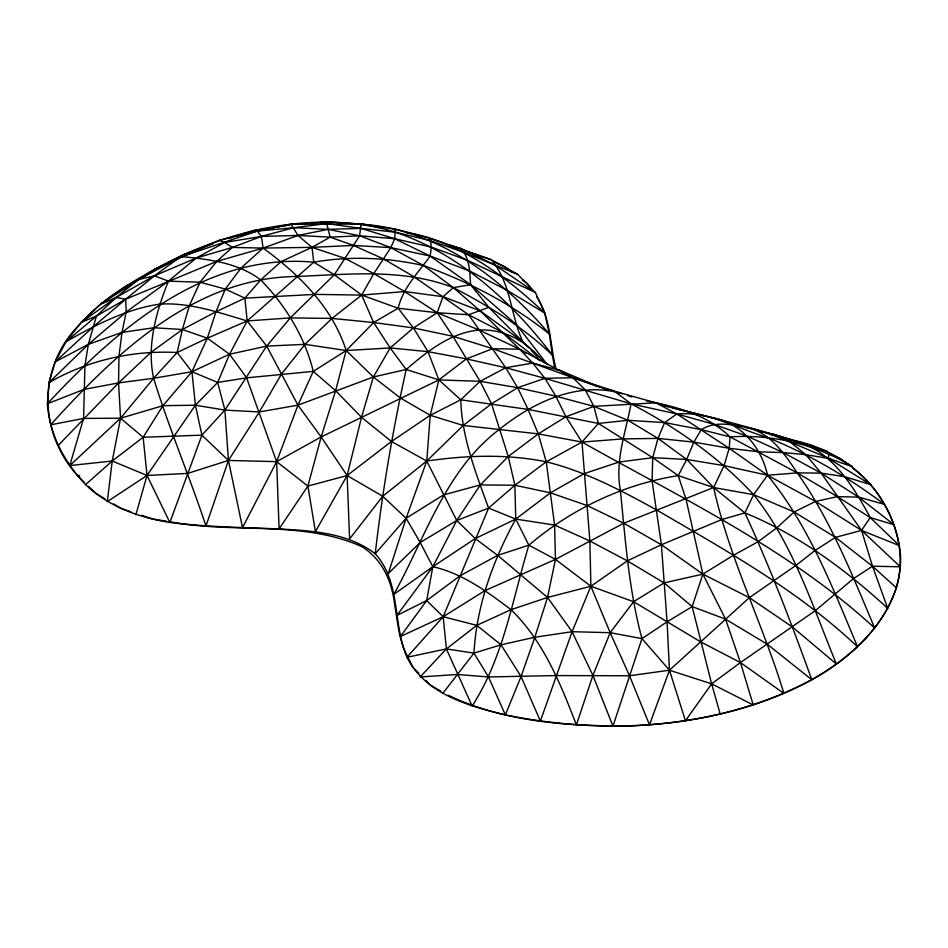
<?xml version="1.0" encoding="UTF-8"?>
<svg xmlns="http://www.w3.org/2000/svg" width="948" height="948" viewBox="0 0 948 948"><rect width="100%" height="100%" fill="white"/><g stroke="black" fill="none" stroke-linecap="round" stroke-linejoin="round"><path stroke-width="1.42" d="M605.902 388.905L655.85 402.793L676.848 413.956L729.213 448.286L767.525 475.256L815.553 501.445L861.554 530.406L899.451 545.669L870.205 517.561L837.368 496.645L797.256 472.874L730.079 436.886L701.259 429.622L664.655 422.607L627.943 420.296L598.342 423.436L581.977 442.076L546.249 461.818L514.894 485.258L488.576 508.092L456.758 520.511L420.213 542.505L388.348 573.433L406.111 518.26L426.754 461.036L430.214 415.295L438.865 379.899L428.01 351.649L413.387 327.913L398.148 308.23L361.674 295.089L334.312 274.766L313.764 262.181C205.017 252.251 116.426 329.43 47.4 403.765C49.367 434.48 64.725 462.588 85.593 484.629C108.558 506.564 138.989 517.549 169.87 522.466C206.119 526.91 242.641 527.55 279.091 528.913C312.307 530.844 347.786 532.705 375.23 553.774C401.134 582.368 392.484 623.772 406.953 657.284C425.439 694.019 468.359 705.964 505.367 714.899C607.443 735.624 718.631 729.237 811.808 679.728C848.365 658.801 882.789 628.951 896.358 587.819C904.724 559.699 898.834 529.422 884.389 504.348C865.737 471.12 832.249 449.008 795.467 440.702C756.717 429.61 717.956 418.506 678.661 409.465L716.344 418.613L727.152 422.547M646.489 400.98C676.73 406.562 707.362 414.94 730.079 436.886L729.213 448.286L724.047 465.622L713.631 487.545C729.356 558.645 762.879 623.997 783.937 693.45L740.459 662.569L701.058 642.092L633.596 601.707L590.877 586.255L555.457 559.379L528.865 545.171L515.736 519.077L514.894 485.258L508.246 456.498L491.538 403.801L480.115 381.333L452.848 336.256L437.17 312.733L404.63 291.557L373.796 273.593L345.072 258.401L311.999 247.345L263.129 248.08L232.343 247.428L196.283 258.034L154.382 275.821L116.083 297.506L100.405 304.355L81.244 322.367L66.123 341.624L55.257 361.816L48.929 382.648L47.4 403.765L83.993 389.391L118.559 382.909L153.623 378.288L191.946 371.711L229.558 354.232L266.672 346.091L304.995 344.349L346.186 350.535L390.173 347.94L428.01 351.649L466.392 358.889L505.711 367.729L544.922 378.335L631.048 403.836L676.848 413.956L713.808 424.266L747.711 436.4L783.178 452.54L821.146 473.111L858.639 497.108L894.023 524.754L870.205 517.561C852.536 484.724 829.464 446.982 789.791 439.848M622.22 393.716C578.683 380.622 533.534 402.011 499.857 428.994C445.501 469.841 425.581 537.196 393.87 594.337L432.833 566.703L475.268 538.559L515.736 519.077L550.433 492.83L584.146 473.644L618.961 462.067L652.722 457.683L686.696 459.448L724.047 465.622L767.525 475.256L797.256 472.874L821.146 473.111L844.846 476.726L870.797 484.712L828.398 458.37L828.718 454.673L827.118 451.201L773.793 434.445L760.889 431.577M442.657 693.557L473.988 653.125C476.512 605.784 493.079 560.339 515.736 519.077L554.592 525.085L589.881 540.976L627.303 560.872L664.098 582.89L692.159 606.613L725.552 619.163L767.276 644.237L811.808 679.728C791.426 623.393 770.049 567.319 744.891 512.904L713.631 487.545L686.696 459.448L657.983 438.391L627.943 420.296L593.875 406.372L555.801 396.146L517.608 387.685L480.115 381.333L438.865 379.899L406.171 369.495L373.358 376.984L297.945 405.151L259.361 411.953L224.901 410.081L195.395 405.223L162.938 405.685L120.538 418.234L83.59 418.412L50.588 424.834C115.194 353.663 194.21 277.574 296.712 276.472C349.077 274.327 403.256 268.248 453.369 287.647C488.978 306.133 523.367 327.096 552.376 355.121L554.663 367.741M896.358 587.819L872.504 566.217L835.461 537.362L794.128 511.967L753.601 494.666L713.631 487.545L623.772 523.237L555.457 559.379L484.926 590.663L443.178 616.721L400.459 636.475L426.695 600.57L432.833 566.703L456.758 520.511L480.328 484.902L508.246 456.498L538.274 433.876L565.897 416.729L593.875 406.372L655.85 402.793L677.322 409.074M597.69 386.547L572.936 377.742L519.634 349.184L492.747 348.663L466.392 358.889L438.865 379.899L321.147 436.945L276.638 461.652L228.432 460.444L187.704 473.408L147.023 475.458L112.231 461.012L69.773 465.575L120.538 418.234L153.623 378.288L177.169 352.514L207.328 338.175L247.167 320.945L290.254 317.912L331.978 318.409L373.631 322.533L413.387 327.913L452.848 336.256L492.747 348.663L572.936 377.742L614.103 390.967L631.048 403.836C625.668 432.561 614.814 460.846 620.395 490.566C625.407 540.206 628.891 590.249 641.962 638.62L669.454 670.212L685.44 720.753L711.64 683.852L740.459 662.569L815.387 610.607L853.555 578.564L872.504 566.217L900.304 566.797L861.554 530.406L821.146 473.111L805.847 454.696L789.388 441.377L773.793 434.445L771.044 434.634M213.312 243.6L183.462 254.645L154.382 275.821L125.693 299.213L126.179 312.011L121.996 332.404L118.986 356.01L118.559 382.909L120.538 418.234L112.231 461.012L107.29 501.622L147.023 475.458L195.395 405.223L217.684 382.447L229.558 354.232L247.167 320.945L313.764 262.181C350.262 255.818 387.602 257.56 423.697 265.594C468.822 281.888 511.884 303.87 549.378 334.028L552.376 355.121C511.683 301.855 460.088 254.111 395.577 232.248C361.721 221.868 326.065 220.066 291.024 224.19C221.559 232.461 156.064 262.643 100.405 304.355L155.294 268.888L219.403 240.294L257.24 231.111L291.024 224.19L361.721 224.095L395.257 229.096L428.555 237.557L491.135 259.681L517.549 274.245L535.454 292.612L544.721 313.053L549.378 334.028C501.551 277.894 437.099 229.049 361.034 224.143L359.636 235.791L334.312 274.766L290.254 317.912L266.672 346.091L224.901 410.081L201.9 435.156L169.87 522.466L147.023 475.458L143.148 437.253L162.938 405.685L191.946 371.711L207.328 338.175L216.026 311.738L225.28 289.057L241.065 268.035L263.129 248.08L297.98 235.448L328.103 229.345L360.915 228.373L395.577 232.248L430.404 240.673L464.165 252.441L517.549 274.245M544.105 362.788C528.427 342.382 505.355 328.814 479.096 330.023C450.264 332.76 427.358 351.329 406.171 369.495C392.721 430.356 382.317 491.834 375.23 553.774L406.111 518.26L443.391 494.975L480.328 484.902L514.894 485.258L550.433 492.83L587.191 505.568L623.772 523.237L661.396 544.756L702.871 574.133L749.347 597.655L792.445 627.007L836.456 664.098C812.472 606.104 793.369 544.318 753.601 494.666C718.785 457.09 676.339 427.441 631.048 403.836M528.865 347.952L488.824 307.318L468.596 314.76L437.17 312.733L398.148 308.23L373.631 322.533L346.186 350.535L313.278 371.367L246.622 377.849L217.684 382.447L191.946 371.711L177.169 352.514L182.383 329.513L189.517 305.256L200.064 282.196L216.772 261.399L232.343 247.428L261.399 236.407L293.667 227.71L326.764 223.586L360.915 228.373L394.712 238.73L431.352 247.12L467.589 260.321L535.454 292.612L495.259 265.227L460.799 248.4L448.392 244.75M235.554 236.325L253.697 230.483L257.24 231.111L261.399 236.407L263.129 248.08C299.011 274.304 332.31 307.14 346.186 350.535L335.604 390.695L321.147 436.945L307.899 486.063L315.411 531.615L347.122 475.552L361.52 417.31L373.358 376.984L390.173 347.94L413.387 327.913L437.17 312.733L442.989 296.7L453.369 287.647L470.587 284.684L517.016 325.164L547.28 364.565M713.631 487.545L678.223 475.612C623.168 484.298 571.217 509.088 528.865 545.171C512.441 599.551 503.495 657.568 472.128 706.047L446.389 648.906L443.178 616.721L488.576 508.092C475.86 473.005 461.818 437.632 460.764 399.819L438.865 379.899M135.884 514.74L147.023 475.458M69.773 465.575L83.59 418.412L84.929 365.49L88.354 344.337L96.4 316.087L116.083 297.506L138.503 279.577L181.661 256.624L257.24 231.111L293.667 227.71L328.103 229.345L359.636 235.791L394.712 238.73L430.155 256.055L469.722 271.021L507.5 290.515L544.721 313.053C505.592 276.212 460.017 241.858 405.827 232.485M720.207 714.105L711.64 683.852L692.159 606.613L702.871 574.133L685.996 499.122L678.223 475.612L652.722 457.683L598.342 423.436L528.048 409.406L460.764 399.819L430.214 415.295L391.453 441.484L347.122 475.552L307.899 486.063L279.091 528.913L276.638 461.652L246.622 377.849L229.558 354.232L207.328 338.175L182.383 329.513L153.872 327.735L121.996 332.404L88.354 344.337L55.257 361.816L92.975 327.036L125.693 299.213L216.772 261.399L263.129 248.08M692.159 606.613L667.072 621.829L641.962 638.62L612.953 726.18L592.903 675.414L572.106 631.7L547.541 597.465L497.629 555.35L475.268 538.559L456.758 520.511L426.754 461.036L391.453 441.484L361.52 417.31L335.604 390.695L313.278 371.367C304.841 336.789 285.36 305.292 260.712 279.873C238.102 262.726 209.093 259.302 181.661 256.624M394.451 229.949L395.257 229.096L394.712 238.73L390.825 247.629L373.796 273.593L361.674 295.089L331.978 318.409L304.995 344.349L281.497 374.045L259.361 411.953L228.432 460.444L205.977 525.974C189.541 476.346 168.993 428.283 153.623 378.288C146.549 345.226 156.23 311.762 168.4 281.129L196.283 258.034L224.64 242.463L261.399 236.407L297.98 235.448L330.153 237.154L359.636 235.791L390.825 247.629L423.697 265.594L453.369 287.647L480.044 310.778L519.634 349.184L532.729 363.096L544.922 378.335L555.801 396.146L565.897 416.729L581.977 442.076L589.881 540.976L590.877 586.255L610.168 632.683L629.496 675.77L649.499 724.805L669.454 670.212L667.072 621.829L661.396 544.756L652.094 480.897L652.722 457.683L657.983 438.391L664.655 422.607L676.848 413.956C709.045 411.065 738.421 429.041 768.484 437.905C809.959 454.696 848.65 477.508 884.389 504.348L858.639 497.108L837.368 496.645L815.553 501.445L794.128 511.967L777.076 527.621L757.973 541.782L733.385 555.315L702.871 574.133L664.098 582.89L633.596 601.707L610.168 632.683L592.903 675.414L576.396 724.912C560.505 683.567 543.37 641.121 511.008 609.671C487.177 591.659 462.506 573.433 432.833 566.703L420.213 542.505L406.111 518.26L382.719 496.254L347.122 475.552L321.147 436.945L297.945 405.151L266.672 346.091L247.167 320.945L244.904 298.158L260.712 279.873L281.129 261.577L311.999 247.345L330.153 237.154L353.462 245.437L383.419 258.875L413.695 276.555L468.596 314.76L503.281 332.665L540.005 360.773M217.684 382.447L224.901 410.081L228.432 460.444L242.51 527.609L276.638 461.652L297.945 405.151L313.278 371.367M398.148 308.23C403.101 287.493 418.281 272.728 430.155 256.055L431.352 247.12L430.404 240.673L428.555 237.557M870.205 517.561L861.554 530.406L872.504 566.217L887.731 608.367C845.426 569.452 798.406 534.708 744.891 512.904L721.689 519.575L661.396 544.756L627.303 560.872L590.877 586.255L572.106 631.7L540.372 721.108L521.056 676.528L501.018 644.818L476.749 625.348L443.178 616.721L426.695 600.57L396.928 615.418L432.833 566.703M744.891 512.904L753.601 494.666L767.525 475.256C761.837 448.925 743.22 425.202 716.344 418.613M678.223 475.612L686.696 459.448L693.853 442.124L701.259 429.622C717.008 419.703 736.063 425.676 752.973 428.721C787.231 438.367 818.29 456.166 852.264 466.499C815.659 444.221 772.786 434.137 730.079 436.886M181.661 256.991L183.462 254.645L164.656 264.919M443.178 616.721L406.953 657.284L446.389 648.906L473.988 653.125L501.018 644.818L534.838 637.234L572.106 631.7L610.168 632.683L641.962 638.62M80.663 323.529C34.863 367.551 38.382 439.967 84.36 482.331M82.571 321.443C100.381 301.82 122.908 286.663 146.585 274.967M58.148 445.513L118.559 382.909L150.732 352.538L182.383 329.513L216.026 311.738L244.904 298.158L315.08 294.378L361.674 295.089L404.63 291.557L442.989 296.7L480.044 310.778L522.798 341.683L524.576 344.017M347.122 475.552L349.599 538.95L382.719 496.254L426.754 461.036L463.193 425.462L491.538 403.801L517.608 387.685L544.922 378.335L572.936 377.742L585.307 389.948L593.875 406.372L598.342 423.436M460.764 399.819L480.115 381.333L505.711 367.729L532.729 363.096L560.659 370.632L600.44 387.531M590.877 586.255L547.541 597.465L511.008 609.671L476.749 625.348L446.389 648.906L420.154 676.955L457.303 674.478L488.481 676.955L556.286 675.569L629.496 675.77L669.454 670.212L749.347 597.655L795.976 565.399L815.339 550.278L835.461 537.362L861.554 530.406M85.593 484.629L112.231 461.012L143.148 437.253L201.9 435.156L228.432 460.444M96.4 316.087L81.244 322.367L116.083 297.506L125.693 299.213L96.4 316.087L66.123 341.624C95.594 325.022 126.048 309.036 159.928 304.083C190.098 302.388 218.692 312.485 247.167 320.945M151.881 271.436L155.294 268.888M426.695 600.57L460.088 575.792L497.629 555.35L528.865 545.171M244.904 298.158L225.28 289.057L200.064 282.196L168.4 281.129L126.179 312.011L88.354 344.337L48.929 382.648C87.737 360.276 132.519 350.108 177.169 352.514M144.606 275.939L123.311 287.848L138.503 279.577L154.382 275.821L168.4 281.129M147.106 274.541L149.606 273.142M288.915 225.304L291.024 224.19L297.98 235.448L311.999 247.345L353.462 245.437L390.825 247.629L430.155 256.055L470.587 284.684L488.824 307.318M228.587 238.564L232.77 237.213M253.697 230.483L274.825 227.378M277.646 226.963L280.454 226.548M283.274 226.134L286.095 225.719M426.754 461.036C466.392 455.253 506.801 453.843 546.249 461.818C585.437 471.452 621.141 490.448 656.265 509.751C726.369 550.741 798.18 590.533 857.525 646.797C832.522 587.25 808.905 525.773 767.525 475.256M300.386 224.238L306.133 223.692M310.434 223.29L326.219 221.82L361.721 224.095L383.063 227.911M346.186 350.535L373.358 376.984L400.293 397.947L430.214 415.295L463.193 425.462L538.274 433.876L581.977 442.076L622.848 438.912L657.983 438.391L693.853 442.124L729.213 448.286L759.075 451.829L783.178 452.54L805.847 454.696L828.398 458.37M358.794 224.214L361.721 224.095M77.037 475.292L79.739 475.647M746.147 427.702C769.859 431.66 784.778 454.282 797.256 472.874C830.851 520.464 852.157 574.82 874.708 628.133C789.009 549.117 682.619 498.778 581.977 442.076M166.67 521.234L152.604 518.983L141.667 515.345M170.901 521.921C234.014 533.925 301.891 519.824 361.911 546.652C382.542 559.64 391.998 581.444 394.676 604.919C397.769 622.054 398.824 640.315 407.32 655.85M796.202 441.958L811.654 445.596L823.326 450.893M557.791 369.921L560.659 370.632L562.946 372.469M660.614 404.915L668.944 407.012M671.729 407.711L677.275 409.109M468.762 252.168L483.61 257.489M601.85 387.957L608.877 390.126M669.454 670.212L711.64 683.852L753.233 704.968L740.459 662.569L725.552 619.163L702.871 574.133M463.572 250.509L491.135 259.681C511.162 282.634 510.38 314.949 522.798 341.683M130.717 511.695L121.154 508.507L113.57 503.969M627.623 395.553L631.688 396.928M488.576 508.092L515.736 519.077M437.17 312.733L479.096 330.023L519.634 349.184L525.784 353.071M219.403 240.294L224.64 242.463L232.343 247.428M492.901 261.506L504.846 266.672L513.046 272.763M832.415 455.028L840.201 458.559L847.133 463.88M440.784 691.08L430.842 685.511L425.853 680.439M448.25 695.251C504.703 722.317 569.487 726.417 631.273 725.907C698.558 722.731 766.778 707.836 824.665 672.191C864.481 646.868 901.714 606.27 900.6 556.227C897.957 522.075 880.301 488.919 852.904 468.3M104.718 498.672L95.878 493.387L88.543 486.348M522.431 279.743L527.124 283.227L531.947 290.1M276.638 461.652L307.899 486.063M120.538 418.234L143.148 437.253M418.874 673.353L412.89 667.285L408.564 658.398M530.892 350.037L537.978 357.349M460.799 248.4C469.829 258.022 469.805 272.313 470.587 284.684M406.171 369.495L390.173 347.94L373.631 322.533L361.674 295.089M536.769 296.985C551.132 318.291 549.876 345.629 556.227 369.72M468.596 314.76L505.711 367.729L517.608 387.685L528.048 409.406L538.274 433.876L546.249 461.818L554.592 525.085L555.457 559.379L547.541 597.465L534.838 637.234L521.056 676.528L505.367 714.899L488.481 676.955L473.988 653.125M326.219 221.82L330.153 237.154M201.9 435.156L195.395 405.223L191.946 371.711M311.999 247.345L313.764 262.181"/></g></svg>
